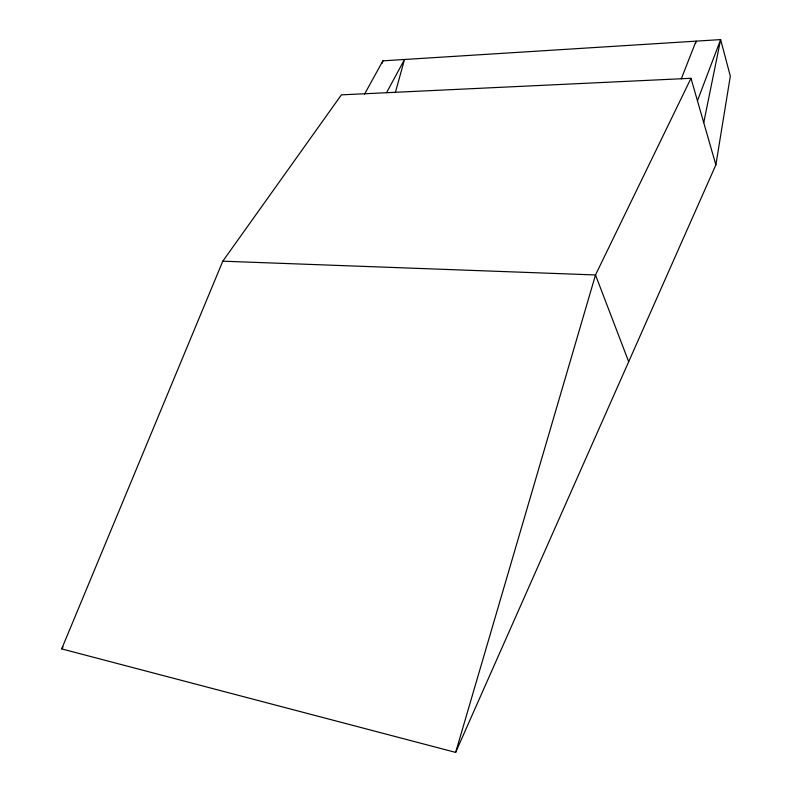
<?xml version="1.0" encoding="UTF-8"?>
<svg xmlns="http://www.w3.org/2000/svg" width="792" height="792" viewBox="0 0 792 792"><rect width="100%" height="100%" fill="white"/><g stroke="black" fill="none" stroke-linecap="round" stroke-linejoin="round"><path stroke-width="1.19" d="M715.869 164.875L690.99 78.289L341.401 94.852L222.8 261.182L61.677 648.896L455.647 752.4L715.869 164.875L730.323 76.131L720.631 39.6L382.892 60.845L364.449 94.317M703.741 122.651L720.631 39.6L697.445 100.752M695.564 43.56L696.069 41.144L681.288 78.854M395.337 92.664L404.504 59.489L386.605 92.614M382.239 63.192L382.892 60.845M455.647 752.4L595.505 274.963L690.99 78.289M61.677 648.896L63.033 646.826M222.8 261.182L595.505 274.963L628.68 361.726"/></g></svg>
